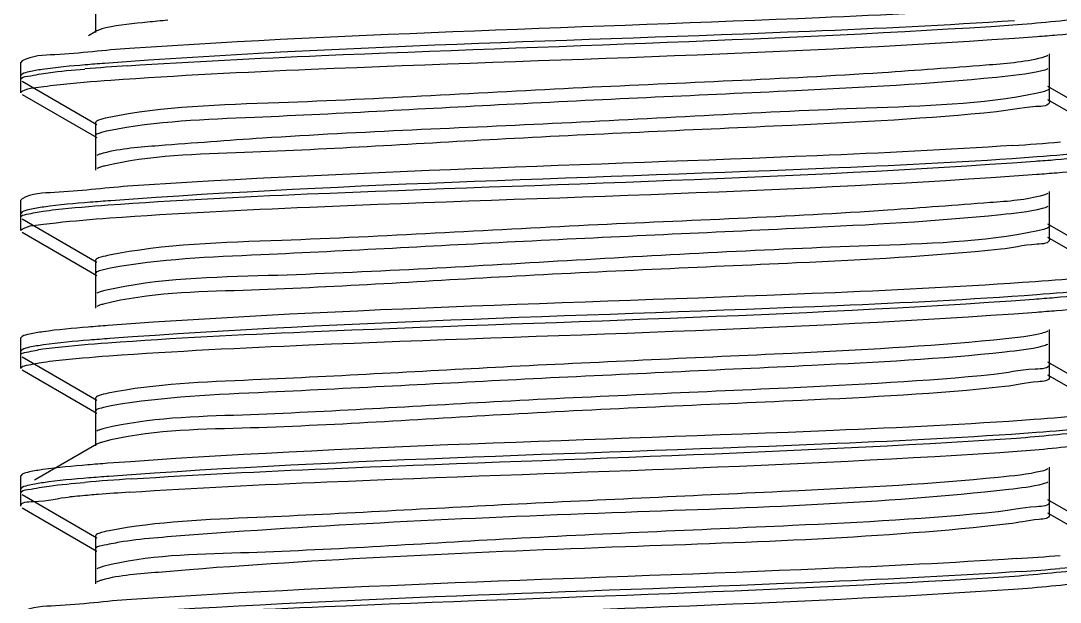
# Model space of a CAD drawing. Extents: x -427546 to -314919, y 698702 to 968782.
# Drawn here: x -414911.5 to -414799.3, y 912648.3 to 912711.1 of the extents above; entities that cross this region are included whole.
import ezdxf

# ---------------------------------------------------------------- set-up
doc = ezdxf.new("R2010")
doc.units = 0
doc.header["$LTSCALE"] = 1000
doc.header["$MEASUREMENT"] = 0
doc.layers.get('0').update_dxf_attribs({"linetype": 'CONTINUOUS'})

msp = doc.modelspace()

# ---------------------------------------------------------------- linework, layer by layer
at = {"linetype": 'CONTINUOUS'}
for p, q in [((-414903.41, 912713.55), (-414903.41, 912709.83)), ((-414903.25, 912710.02), (-414904.16, 912709.49)), ((-414800.46, 912703.81), (-414800.46, 912707.53)), ((-414911.32, 912706.76), (-414911.46, 912706.6)), ((-414911.46, 912704.74), (-414911.46, 912706.6)), ((-414911.46, 912704.74), (-414911.46, 912706.6)), ((-414800.46, 912702.39), (-414800.46, 912706.11)), ((-414911.32, 912705.34), (-414911.46, 912705.18)), ((-414911.46, 912703.32), (-414911.46, 912705.18)), ((-414911.46, 912703.32), (-414911.46, 912705.18)), ((-414911.32, 912704.58), (-414903.25, 912699.9)), ((-414792.54, 912699.32), (-414800.62, 912704)), ((-414911.32, 912703.15), (-414903.25, 912698.48)), ((-414801.28, 912703.39), (-414801.73, 912703.28)), ((-414792.54, 912697.9), (-414800.62, 912702.57)), ((-414903.41, 912700.09), (-414903.41, 912696.37)), ((-414903.41, 912698.67), (-414903.41, 912694.95)), ((-414800.46, 912688.93), (-414800.46, 912692.65)), ((-414911.32, 912691.88), (-414911.46, 912691.72)), ((-414911.46, 912689.86), (-414911.46, 912691.72)), ((-414911.46, 912689.86), (-414911.46, 912691.72)), ((-414800.46, 912687.5), (-414800.46, 912691.22)), ((-414911.32, 912690.46), (-414911.46, 912690.29)), ((-414911.46, 912688.43), (-414911.46, 912690.29)), ((-414911.46, 912688.43), (-414911.46, 912690.29)), ((-414911.32, 912689.69), (-414903.25, 912685.02)), ((-414792.54, 912684.44), (-414800.62, 912689.12)), ((-414911.32, 912688.27), (-414903.25, 912683.59)), ((-414801.11, 912688.55), (-414801.71, 912688.4)), ((-414792.54, 912683.02), (-414800.62, 912687.69)), ((-414903.41, 912685.21), (-414903.41, 912681.49)), ((-414903.41, 912683.78), (-414903.41, 912680.06)), ((-414800.46, 912674.04), (-414800.46, 912677.77)), ((-414911.32, 912677), (-414911.46, 912676.84)), ((-414911.46, 912674.98), (-414911.46, 912676.84)), ((-414911.46, 912674.98), (-414911.46, 912676.84)), ((-414911.32, 912675.57), (-414911.46, 912675.41)), ((-414911.46, 912673.55), (-414911.46, 912675.41)), ((-414911.46, 912673.55), (-414911.46, 912675.41)), ((-414800.46, 912672.62), (-414800.46, 912676.34)), ((-414911.32, 912674.81), (-414903.25, 912670.14)), ((-414911.32, 912673.39), (-414903.25, 912668.71)), ((-414792.54, 912669.56), (-414800.62, 912674.23)), ((-414792.54, 912668.13), (-414800.62, 912672.81)), ((-414903.41, 912670.32), (-414903.41, 912666.6)), ((-414903.41, 912668.9), (-414903.41, 912665.18)), ((-414903.25, 912665.37), (-414909.97, 912661.48)), ((-414911.32, 912662.12), (-414911.46, 912661.95)), ((-414911.46, 912660.09), (-414911.46, 912661.95)), ((-414911.46, 912660.09), (-414911.46, 912661.95)), ((-414800.46, 912659.16), (-414800.46, 912662.88)), ((-414800.46, 912657.74), (-414800.46, 912661.46)), ((-414911.32, 912660.69), (-414911.46, 912660.53)), ((-414911.46, 912658.67), (-414911.46, 912660.53)), ((-414911.46, 912658.67), (-414911.46, 912660.53)), ((-414911.32, 912659.93), (-414903.25, 912655.25)), ((-414792.54, 912654.67), (-414800.62, 912659.35)), ((-414911.32, 912658.5), (-414903.25, 912653.83)), ((-414792.54, 912653.25), (-414800.62, 912657.93)), ((-414903.41, 912655.44), (-414903.41, 912651.72)), ((-414903.41, 912654.02), (-414903.41, 912650.3))]:
    msp.add_line(p, q, dxfattribs=at)
for centre, radius, start, end in [((-414882.71, 912445.66), 261.15, 93.7807, 94.8008), ((-414821.77, 912966.01), 268.94, 273.7014, 274.7995), ((-414882.18, 912394.3), 267.88, 93.7128, 94.7991), ((-414891.53, 912506.84), 153.53, 94.6576, 95.467), ((-414886.36, 912444.7), 215.89, 94.4503, 94.6873), ((-414879.54, 912355.52), 305.33, 93.7928, 94.4265), ((-414821.26, 912914.92), 262.48, 273.7666, 274.8009), ((-414820.5, 912904), 252.95, 273.8647, 274.8037)]:
    msp.add_arc(centre, radius, start, end, dxfattribs=at)
for points, knots in [([(-414804.22, 912712.52), (-414811.23, 912712.06), (-414843.07, 912710.53), (-414874.94, 912709.77), (-414899.73, 912708.11)], [0, 0, 0, 0, 0.220524, 1, 1, 1, 1]), ([(-414804.41, 912710.65), (-414801.66, 912710.83), (-414797.81, 912711.37), (-414793.61, 912711.41), (-414792.54, 912712.02)], [0, 0, 0, 0, 0.691471, 1, 1, 1, 1]), ([(-414902.28, 912710.33), (-414902.48, 912710.28), (-414902.81, 912710.2), (-414903.13, 912710.08), (-414903.25, 912710.02)], [0, 0, 0, 0, 0.601667, 1, 1, 1, 1]), ([(-414804.21, 912711.1), (-414811.59, 912710.61), (-414844.33, 912709.04), (-414877.12, 912708.4), (-414902.43, 912706.5)], [0, 0, 0, 0, 0.225391, 1, 1, 1, 1]), ([(-414895.6, 912711.15), (-414896.33, 912711.09), (-414898.56, 912710.87), (-414900.8, 912710.65), (-414902.28, 912710.33)], [0, 0, 0, 0, 0.327573, 1, 1, 1, 1]), ([(-414899.93, 912706.24), (-414892.96, 912706.71), (-414861.12, 912708.24), (-414829.25, 912709.01), (-414804.41, 912710.65)], [0, 0, 0, 0, 0.219052, 1, 1, 1, 1]), ([(-414901.75, 912704.69), (-414894.54, 912705.21), (-414861.22, 912706.83), (-414827.85, 912707.49), (-414801.79, 912709.41)], [0, 0, 0, 0, 0.216493, 1, 1, 1, 1]), ([(-414801.79, 912709.41), (-414801.07, 912709.46), (-414798.73, 912709.65), (-414796.4, 912709.86), (-414794.79, 912710.08)], [0, 0, 0, 0, 0.307538, 1, 1, 1, 1]), ([(-414899.73, 912708.11), (-414902.41, 912707.94), (-414906.18, 912707.41), (-414910.28, 912707.36), (-414911.32, 912706.76)], [0, 0, 0, 0, 0.691073, 1, 1, 1, 1]), ([(-414801.28, 912707.11), (-414803.24, 912706.6), (-414809.04, 912706.17), (-414825.5, 912704.91), (-414851.01, 912704), (-414878.81, 912702.25), (-414896.07, 912701.88), (-414902.13, 912700.62)], [0, 0, 0, 0, 0.060117, 0.171248, 0.491182, 0.816115, 1, 1, 1, 1]), ([(-414800.62, 912707.34), (-414800.7, 912707.29), (-414800.92, 912707.21), (-414801.15, 912707.14), (-414801.28, 912707.11)], [0, 0, 0, 0, 0.414924, 1, 1, 1, 1]), ([(-414909.16, 912705.84), (-414909.63, 912705.77), (-414910.36, 912705.64), (-414911.09, 912705.47), (-414911.32, 912705.34)], [0, 0, 0, 0, 0.641483, 1, 1, 1, 1]), ([(-414902.43, 912706.5), (-414903.12, 912706.45), (-414905.37, 912706.27), (-414907.62, 912706.06), (-414909.16, 912705.84)], [0, 0, 0, 0, 0.307039, 1, 1, 1, 1]), ([(-414800.62, 912705.92), (-414800.82, 912705.8), (-414802.66, 912705.3), (-414804.53, 912705.15), (-414806.17, 912704.98)], [0, 0, 0, 0, 0.123412, 1, 1, 1, 1]), ([(-414911.46, 912704.74), (-414911.46, 912705.02), (-414909.99, 912705.19), (-414909.24, 912705.4), (-414908.5, 912705.49)], [0, 0, 0, 0, 0.271021, 1, 1, 1, 1]), ([(-414908.97, 912704), (-414908.51, 912704.07), (-414906.11, 912704.36), (-414903.7, 912704.55), (-414901.75, 912704.69)], [0, 0, 0, 0, 0.191582, 1, 1, 1, 1]), ([(-414806.17, 912704.98), (-414813.38, 912704.26), (-414830.71, 912703.37), (-414857.42, 912702.21), (-414882.1, 912700.75), (-414896.82, 912700.25), (-414902.01, 912699.22)], [0, 0, 0, 0, 0.226181, 0.54212, 0.834898, 1, 1, 1, 1]), ([(-414911.46, 912703.32), (-414911.46, 912703.39), (-414910.57, 912703.95), (-414909.76, 912703.89), (-414908.97, 912704)], [0, 0, 0, 0, 0.088752, 1, 1, 1, 1]), ([(-414800.46, 912703.81), (-414800.46, 912703.71), (-414800.8, 912703.51), (-414801.07, 912703.44), (-414801.28, 912703.39)], [0, 0, 0, 0, 0.311826, 1, 1, 1, 1]), ([(-414801.73, 912703.28), (-414807.8, 912702.02), (-414825.07, 912701.65), (-414852.87, 912699.9), (-414878.38, 912698.99), (-414894.84, 912697.73), (-414900.63, 912697.3), (-414902.59, 912696.79)], [0, 0, 0, 0, 0.183944, 0.508945, 0.828873, 0.939958, 1, 1, 1, 1]), ([(-414800.46, 912702.39), (-414800.45, 912701.87), (-414803.4, 912701.84), (-414804.75, 912701.4), (-414806.17, 912701.26)], [0, 0, 0, 0, 0.265449, 1, 1, 1, 1]), ([(-414806.17, 912701.26), (-414813.52, 912700.52), (-414831.19, 912699.62), (-414858.27, 912698.5), (-414882.91, 912696.89), (-414897.51, 912696.58), (-414902.43, 912695.41)], [0, 0, 0, 0, 0.229743, 0.549934, 0.842575, 1, 1, 1, 1]), ([(-414902.13, 912700.62), (-414902.46, 912700.55), (-414902.84, 912700.46), (-414903.41, 912700.23), (-414903.41, 912700.09)], [0, 0, 0, 0, 0.705326, 1, 1, 1, 1]), ([(-414902.01, 912699.22), (-414902.36, 912699.15), (-414902.77, 912699.05), (-414903.41, 912698.81), (-414903.41, 912698.67)], [0, 0, 0, 0, 0.707822, 1, 1, 1, 1]), ([(-414902.59, 912696.79), (-414902.72, 912696.76), (-414902.94, 912696.69), (-414903.16, 912696.61), (-414903.24, 912696.56)], [0, 0, 0, 0, 0.584722, 1, 1, 1, 1]), ([(-414804.41, 912697.63), (-414811.45, 912697.16), (-414843.29, 912695.64), (-414875.17, 912694.88), (-414899.93, 912693.22)], [0, 0, 0, 0, 0.221533, 1, 1, 1, 1]), ([(-414794.79, 912697.06), (-414795.24, 912697), (-414797.56, 912696.71), (-414799.9, 912696.53), (-414801.79, 912696.39)], [0, 0, 0, 0, 0.191295, 1, 1, 1, 1]), ([(-414902.04, 912691.21), (-414894.88, 912691.74), (-414861.54, 912693.36), (-414828.14, 912694.03), (-414802, 912695.94)], [0, 0, 0, 0, 0.214855, 1, 1, 1, 1]), ([(-414801.79, 912696.39), (-414808.92, 912695.86), (-414842.24, 912694.23), (-414875.61, 912693.57), (-414901.75, 912691.67)], [0, 0, 0, 0, 0.214464, 1, 1, 1, 1]), ([(-414802, 912695.94), (-414801.27, 912695.99), (-414798.88, 912696.17), (-414796.5, 912696.39), (-414794.86, 912696.62)], [0, 0, 0, 0, 0.307301, 1, 1, 1, 1]), ([(-414902.43, 912695.41), (-414902.6, 912695.37), (-414902.87, 912695.29), (-414903.14, 912695.19), (-414903.24, 912695.13)], [0, 0, 0, 0, 0.593584, 1, 1, 1, 1]), ([(-414901.87, 912689.8), (-414894.68, 912690.32), (-414861.33, 912691.95), (-414827.93, 912692.6), (-414801.83, 912694.52)], [0, 0, 0, 0, 0.215894, 1, 1, 1, 1]), ([(-414801.83, 912694.52), (-414801.1, 912694.58), (-414798.76, 912694.76), (-414796.42, 912694.97), (-414794.8, 912695.2)], [0, 0, 0, 0, 0.30752, 1, 1, 1, 1]), ([(-414899.93, 912693.22), (-414902.57, 912693.04), (-414906.26, 912692.53), (-414910.3, 912692.47), (-414911.32, 912691.88)], [0, 0, 0, 0, 0.690761, 1, 1, 1, 1]), ([(-414801.11, 912692.27), (-414802.96, 912691.73), (-414808.63, 912691.34), (-414824.93, 912690.03), (-414850.5, 912689.15), (-414878.49, 912687.39), (-414895.94, 912687), (-414902.1, 912685.74)], [0, 0, 0, 0, 0.057292, 0.16665, 0.48628, 0.813694, 1, 1, 1, 1]), ([(-414800.62, 912692.46), (-414800.68, 912692.42), (-414800.84, 912692.35), (-414801.01, 912692.3), (-414801.11, 912692.27)], [0, 0, 0, 0, 0.427528, 1, 1, 1, 1]), ([(-414909.06, 912690.53), (-414908.62, 912690.6), (-414906.28, 912690.88), (-414903.93, 912691.07), (-414902.04, 912691.21)], [0, 0, 0, 0, 0.191288, 1, 1, 1, 1]), ([(-414901.75, 912691.67), (-414902.49, 912691.61), (-414904.9, 912691.43), (-414907.31, 912691.21), (-414908.97, 912690.98)], [0, 0, 0, 0, 0.307194, 1, 1, 1, 1]), ([(-414911.46, 912689.86), (-414911.46, 912690.09), (-414910.29, 912690.29), (-414909.67, 912690.45), (-414909.06, 912690.53)], [0, 0, 0, 0, 0.274581, 1, 1, 1, 1]), ([(-414908.97, 912690.98), (-414909.49, 912690.91), (-414910.27, 912690.77), (-414911.07, 912690.6), (-414911.32, 912690.46)], [0, 0, 0, 0, 0.64438, 1, 1, 1, 1]), ([(-414805.71, 912690.14), (-414812.78, 912689.41), (-414829.96, 912688.53), (-414856.59, 912687.36), (-414881.5, 912685.93), (-414896.46, 912685.37), (-414901.8, 912684.38)], [0, 0, 0, 0, 0.221386, 0.535783, 0.830497, 1, 1, 1, 1]), ([(-414800.62, 912691.04), (-414800.81, 912690.93), (-414802.49, 912690.45), (-414804.21, 912690.3), (-414805.71, 912690.14)], [0, 0, 0, 0, 0.125618, 1, 1, 1, 1]), ([(-414911.46, 912688.43), (-414911.46, 912688.51), (-414910.59, 912689.06), (-414909.78, 912689.01), (-414909.01, 912689.12)], [0, 0, 0, 0, 0.089007, 1, 1, 1, 1]), ([(-414909.01, 912689.12), (-414908.55, 912689.18), (-414906.18, 912689.47), (-414903.8, 912689.66), (-414901.87, 912689.8)], [0, 0, 0, 0, 0.191547, 1, 1, 1, 1]), ([(-414800.46, 912688.93), (-414800.46, 912688.85), (-414800.71, 912688.66), (-414800.94, 912688.6), (-414801.11, 912688.55)], [0, 0, 0, 0, 0.322524, 1, 1, 1, 1]), ([(-414801.71, 912688.4), (-414807.69, 912687.15), (-414824.77, 912686.75), (-414852.42, 912685.21), (-414879.82, 912683.55), (-414896.64, 912683.3), (-414902.39, 912681.96)], [0, 0, 0, 0, 0.181847, 0.504414, 0.824494, 1, 1, 1, 1]), ([(-414800.46, 912687.5), (-414800.45, 912687.02), (-414803.15, 912686.95), (-414804.4, 912686.56), (-414805.71, 912686.42)], [0, 0, 0, 0, 0.266197, 1, 1, 1, 1]), ([(-414902.1, 912685.74), (-414902.43, 912685.68), (-414902.82, 912685.59), (-414903.41, 912685.35), (-414903.41, 912685.21)], [0, 0, 0, 0, 0.706097, 1, 1, 1, 1]), ([(-414805.71, 912686.42), (-414813.03, 912685.66), (-414830.78, 912684.76), (-414858.09, 912683.64), (-414882.92, 912681.95), (-414897.66, 912681.74), (-414902.55, 912680.49)], [0, 0, 0, 0, 0.227539, 0.549411, 0.843947, 1, 1, 1, 1]), ([(-414901.8, 912684.38), (-414902.21, 912684.3), (-414902.67, 912684.19), (-414903.41, 912683.95), (-414903.41, 912683.78)], [0, 0, 0, 0, 0.71182, 1, 1, 1, 1]), ([(-414794.86, 912683.59), (-414795.31, 912683.53), (-414797.69, 912683.24), (-414800.07, 912683.05), (-414802, 912682.91)], [0, 0, 0, 0, 0.191493, 1, 1, 1, 1]), ([(-414802, 912682.91), (-414809.19, 912682.39), (-414842.54, 912680.76), (-414875.93, 912680.11), (-414902.04, 912678.19)], [0, 0, 0, 0, 0.215925, 1, 1, 1, 1]), ([(-414794.8, 912682.18), (-414795.25, 912682.11), (-414797.58, 912681.83), (-414799.93, 912681.64), (-414801.83, 912681.5)], [0, 0, 0, 0, 0.191309, 1, 1, 1, 1]), ([(-414902.39, 912681.96), (-414902.57, 912681.92), (-414902.86, 912681.84), (-414903.14, 912681.74), (-414903.24, 912681.67)], [0, 0, 0, 0, 0.595809, 1, 1, 1, 1]), ([(-414902.08, 912676.32), (-414894.94, 912676.85), (-414861.63, 912678.48), (-414828.26, 912679.15), (-414802.13, 912681.04)], [0, 0, 0, 0, 0.214447, 1, 1, 1, 1]), ([(-414801.83, 912681.5), (-414808.98, 912680.97), (-414842.33, 912679.35), (-414875.73, 912678.69), (-414901.87, 912676.77)], [0, 0, 0, 0, 0.214866, 1, 1, 1, 1]), ([(-414802.13, 912681.04), (-414801.38, 912681.1), (-414798.97, 912681.28), (-414796.55, 912681.5), (-414794.89, 912681.73)], [0, 0, 0, 0, 0.307277, 1, 1, 1, 1]), ([(-414902.55, 912680.49), (-414902.69, 912680.46), (-414902.93, 912680.39), (-414903.16, 912680.3), (-414903.24, 912680.25)], [0, 0, 0, 0, 0.586461, 1, 1, 1, 1]), ([(-414801.86, 912679.64), (-414801.13, 912679.69), (-414798.78, 912679.88), (-414796.43, 912680.09), (-414794.81, 912680.32)], [0, 0, 0, 0, 0.307507, 1, 1, 1, 1]), ([(-414901.95, 912674.91), (-414894.77, 912675.43), (-414861.41, 912677.06), (-414827.99, 912677.72), (-414801.86, 912679.64)], [0, 0, 0, 0, 0.215499, 1, 1, 1, 1]), ([(-414902.04, 912678.19), (-414902.76, 912678.13), (-414905.1, 912677.95), (-414907.45, 912677.74), (-414909.06, 912677.51)], [0, 0, 0, 0, 0.307539, 1, 1, 1, 1]), ([(-414909.06, 912677.51), (-414909.55, 912677.44), (-414910.31, 912677.31), (-414911.08, 912677.14), (-414911.32, 912677)], [0, 0, 0, 0, 0.642908, 1, 1, 1, 1]), ([(-414901.87, 912676.77), (-414902.6, 912676.72), (-414904.98, 912676.54), (-414907.37, 912676.32), (-414909.01, 912676.09)], [0, 0, 0, 0, 0.30725, 1, 1, 1, 1]), ([(-414806.44, 912676.61), (-414813.69, 912675.9), (-414831.06, 912675.01), (-414857.74, 912673.86), (-414882.29, 912672.4), (-414896.91, 912671.9), (-414902.04, 912670.87)], [0, 0, 0, 0, 0.228282, 0.544405, 0.836128, 1, 1, 1, 1]), ([(-414800.62, 912677.58), (-414800.83, 912677.46), (-414802.76, 912676.94), (-414804.72, 912676.78), (-414806.44, 912676.61)], [0, 0, 0, 0, 0.122258, 1, 1, 1, 1]), ([(-414911.46, 912674.98), (-414911.46, 912675.2), (-414910.29, 912675.4), (-414909.67, 912675.56), (-414909.07, 912675.65)], [0, 0, 0, 0, 0.274666, 1, 1, 1, 1]), ([(-414909.01, 912676.09), (-414909.51, 912676.02), (-414910.29, 912675.89), (-414911.08, 912675.71), (-414911.32, 912675.57)], [0, 0, 0, 0, 0.64385, 1, 1, 1, 1]), ([(-414909.07, 912675.65), (-414908.63, 912675.71), (-414906.3, 912676), (-414903.97, 912676.18), (-414902.08, 912676.32)], [0, 0, 0, 0, 0.191269, 1, 1, 1, 1]), ([(-414800.62, 912676.15), (-414800.79, 912676.05), (-414802.33, 912675.6), (-414803.9, 912675.46), (-414805.26, 912675.31)], [0, 0, 0, 0, 0.127999, 1, 1, 1, 1]), ([(-414909.03, 912674.23), (-414908.58, 912674.29), (-414906.23, 912674.58), (-414903.86, 912674.77), (-414901.95, 912674.91)], [0, 0, 0, 0, 0.191427, 1, 1, 1, 1]), ([(-414805.26, 912675.31), (-414812.18, 912674.56), (-414829.17, 912673.69), (-414855.68, 912672.5), (-414880.81, 912671.11), (-414896.01, 912670.49), (-414901.54, 912669.54)], [0, 0, 0, 0, 0.21628, 0.528744, 0.825398, 1, 1, 1, 1]), ([(-414911.46, 912673.55), (-414911.46, 912673.78), (-414910.27, 912673.98), (-414909.64, 912674.14), (-414909.03, 912674.23)], [0, 0, 0, 0, 0.274358, 1, 1, 1, 1]), ([(-414800.46, 912674.04), (-414800.46, 912673.5), (-414803.55, 912673.5), (-414804.95, 912673.04), (-414806.44, 912672.89)], [0, 0, 0, 0, 0.265093, 1, 1, 1, 1]), ([(-414806.44, 912672.89), (-414813.85, 912672.16), (-414831.55, 912671.25), (-414858.63, 912670.15), (-414883.13, 912668.52), (-414897.62, 912668.24), (-414902.48, 912667.06)], [0, 0, 0, 0, 0.23203, 0.552577, 0.844133, 1, 1, 1, 1]), ([(-414800.46, 912672.62), (-414800.45, 912672.18), (-414802.91, 912672.07), (-414804.06, 912671.72), (-414805.26, 912671.59)], [0, 0, 0, 0, 0.267101, 1, 1, 1, 1]), ([(-414805.26, 912671.59), (-414812.54, 912670.79), (-414830.37, 912669.9), (-414857.86, 912668.79), (-414882.89, 912667.02), (-414897.78, 912666.9), (-414902.65, 912665.59)], [0, 0, 0, 0, 0.225089, 0.548455, 0.844944, 1, 1, 1, 1]), ([(-414902.04, 912670.87), (-414902.39, 912670.8), (-414902.79, 912670.71), (-414903.41, 912670.47), (-414903.41, 912670.32)], [0, 0, 0, 0, 0.707145, 1, 1, 1, 1]), ([(-414901.54, 912669.54), (-414902.01, 912669.46), (-414902.53, 912669.34), (-414903.41, 912669.09), (-414903.41, 912668.9)], [0, 0, 0, 0, 0.715974, 1, 1, 1, 1]), ([(-414794.89, 912668.71), (-414795.35, 912668.64), (-414797.75, 912668.35), (-414800.17, 912668.16), (-414802.13, 912668.02)], [0, 0, 0, 0, 0.191494, 1, 1, 1, 1]), ([(-414802.13, 912668.02), (-414809.33, 912667.5), (-414842.65, 912665.88), (-414876.02, 912665.22), (-414902.08, 912663.3)], [0, 0, 0, 0, 0.216529, 1, 1, 1, 1]), ([(-414902.48, 912667.06), (-414902.63, 912667.02), (-414902.89, 912666.95), (-414903.15, 912666.85), (-414903.24, 912666.79)], [0, 0, 0, 0, 0.591238, 1, 1, 1, 1]), ([(-414801.86, 912666.62), (-414809.02, 912666.09), (-414842.39, 912664.46), (-414875.81, 912663.8), (-414901.95, 912661.89)], [0, 0, 0, 0, 0.215146, 1, 1, 1, 1]), ([(-414804.02, 912666.03), (-414801.36, 912666.21), (-414797.64, 912666.72), (-414793.58, 912666.78), (-414792.54, 912667.37)], [0, 0, 0, 0, 0.690877, 1, 1, 1, 1]), ([(-414794.81, 912667.29), (-414795.26, 912667.23), (-414797.6, 912666.94), (-414799.95, 912666.76), (-414801.86, 912666.62)], [0, 0, 0, 0, 0.191315, 1, 1, 1, 1]), ([(-414902.65, 912665.59), (-414902.77, 912665.55), (-414902.97, 912665.49), (-414903.17, 912665.41), (-414903.24, 912665.37)], [0, 0, 0, 0, 0.579977, 1, 1, 1, 1]), ([(-414899.53, 912661.62), (-414892.49, 912662.08), (-414860.66, 912663.61), (-414828.78, 912664.37), (-414804.02, 912666.03)], [0, 0, 0, 0, 0.22115, 1, 1, 1, 1]), ([(-414803.45, 912664.64), (-414800.93, 912664.82), (-414797.39, 912665.31), (-414793.53, 912665.38), (-414792.54, 912665.95)], [0, 0, 0, 0, 0.689986, 1, 1, 1, 1]), ([(-414899.74, 912660.18), (-414892.64, 912660.65), (-414860.55, 912662.19), (-414828.41, 912662.93), (-414803.45, 912664.64)], [0, 0, 0, 0, 0.221314, 1, 1, 1, 1]), ([(-414902.08, 912663.3), (-414902.8, 912663.25), (-414905.13, 912663.06), (-414907.47, 912662.85), (-414909.07, 912662.63)], [0, 0, 0, 0, 0.307563, 1, 1, 1, 1]), ([(-414909.07, 912662.63), (-414909.56, 912662.56), (-414910.31, 912662.42), (-414911.08, 912662.25), (-414911.32, 912662.12)], [0, 0, 0, 0, 0.642723, 1, 1, 1, 1]), ([(-414800.62, 912662.69), (-414800.81, 912662.58), (-414802.59, 912662.09), (-414804.39, 912661.94), (-414805.97, 912661.78)], [0, 0, 0, 0, 0.124368, 1, 1, 1, 1]), ([(-414911.46, 912660.09), (-414911.46, 912660.38), (-414909.94, 912660.55), (-414909.18, 912660.76), (-414908.41, 912660.85)], [0, 0, 0, 0, 0.270586, 1, 1, 1, 1]), ([(-414909.03, 912661.21), (-414909.53, 912661.14), (-414910.3, 912661), (-414911.08, 912660.83), (-414911.32, 912660.69)], [0, 0, 0, 0, 0.643403, 1, 1, 1, 1]), ([(-414901.95, 912661.89), (-414902.68, 912661.83), (-414905.04, 912661.65), (-414907.41, 912661.44), (-414909.03, 912661.21)], [0, 0, 0, 0, 0.307384, 1, 1, 1, 1]), ([(-414805.97, 912661.78), (-414813.12, 912661.05), (-414830.4, 912660.16), (-414857.1, 912659), (-414881.88, 912657.55), (-414896.7, 912657.03), (-414901.94, 912656.01)], [0, 0, 0, 0, 0.224238, 0.539714, 0.833345, 1, 1, 1, 1]), ([(-414800.62, 912661.27), (-414800.78, 912661.18), (-414802.17, 912660.75), (-414803.6, 912660.62), (-414804.84, 912660.47)], [0, 0, 0, 0, 0.130558, 1, 1, 1, 1]), ([(-414804.84, 912660.47), (-414818.56, 912658.91), (-414848.12, 912658.04), (-414877.61, 912656.74), (-414893.27, 912655.53)], [0, 0, 0, 0, 0.467917, 1, 1, 1, 1]), ([(-414911.46, 912658.67), (-414911.46, 912659.15), (-414908.72, 912659.14), (-414907.48, 912659.55), (-414906.16, 912659.68)], [0, 0, 0, 0, 0.263956, 1, 1, 1, 1]), ([(-414800.46, 912659.16), (-414800.45, 912658.66), (-414803.29, 912658.61), (-414804.59, 912658.2), (-414805.97, 912658.06)], [0, 0, 0, 0, 0.265763, 1, 1, 1, 1]), ([(-414805.97, 912658.06), (-414813.35, 912657.3), (-414831.16, 912656.39), (-414858.47, 912655.29), (-414883.16, 912653.58), (-414897.78, 912653.4), (-414902.6, 912652.14)], [0, 0, 0, 0, 0.229965, 0.552316, 0.845738, 1, 1, 1, 1]), ([(-414800.46, 912657.74), (-414800.45, 912657.33), (-414802.68, 912657.19), (-414803.74, 912656.88), (-414804.84, 912656.75)], [0, 0, 0, 0, 0.268181, 1, 1, 1, 1]), ([(-414804.84, 912656.75), (-414818.56, 912655.19), (-414848.12, 912654.32), (-414877.61, 912653.02), (-414893.27, 912651.81)], [0, 0, 0, 0, 0.467917, 1, 1, 1, 1]), ([(-414901.94, 912656.01), (-414902.31, 912655.94), (-414902.74, 912655.84), (-414903.41, 912655.6), (-414903.41, 912655.44)], [0, 0, 0, 0, 0.709136, 1, 1, 1, 1]), ([(-414893.27, 912655.53), (-414895.79, 912655.33), (-414899.29, 912655.12), (-414902.15, 912654.51), (-414903.41, 912654.27), (-414903.41, 912654.02)], [0, 0, 0, 0, 0.734363, 0.926776, 1, 1, 1, 1]), ([(-414804.02, 912653.01), (-414810.99, 912652.54), (-414842.83, 912651.01), (-414874.7, 912650.24), (-414899.53, 912648.6)], [0, 0, 0, 0, 0.219461, 1, 1, 1, 1]), ([(-414902.6, 912652.14), (-414902.73, 912652.11), (-414902.95, 912652.04), (-414903.16, 912651.96), (-414903.24, 912651.91)], [0, 0, 0, 0, 0.58329, 1, 1, 1, 1]), ([(-414804.21, 912651.13), (-414801.51, 912651.31), (-414797.72, 912651.84), (-414793.59, 912651.88), (-414792.54, 912652.49)], [0, 0, 0, 0, 0.691179, 1, 1, 1, 1]), ([(-414893.27, 912651.81), (-414894.38, 912651.72), (-414897.54, 912651.42), (-414900.75, 912651.24), (-414902.73, 912650.68)], [0, 0, 0, 0, 0.35135, 1, 1, 1, 1]), ([(-414803.45, 912651.62), (-414810.43, 912651.14), (-414842.53, 912649.59), (-414874.66, 912648.83), (-414899.74, 912647.16)], [0, 0, 0, 0, 0.217709, 1, 1, 1, 1]), ([(-414899.72, 912646.72), (-414892.72, 912647.19), (-414860.89, 912648.72), (-414829.01, 912649.48), (-414804.21, 912651.13)], [0, 0, 0, 0, 0.220122, 1, 1, 1, 1]), ([(-414804.34, 912649.7), (-414801.6, 912649.88), (-414797.78, 912650.41), (-414793.6, 912650.45), (-414792.54, 912651.06)], [0, 0, 0, 0, 0.691368, 1, 1, 1, 1]), ([(-414902.73, 912650.68), (-414902.83, 912650.65), (-414903.01, 912650.6), (-414903.18, 912650.52), (-414903.25, 912650.48)], [0, 0, 0, 0, 0.574371, 1, 1, 1, 1]), ([(-414899.86, 912645.29), (-414892.88, 912645.76), (-414861.04, 912647.29), (-414829.16, 912648.06), (-414804.34, 912649.7)], [0, 0, 0, 0, 0.219436, 1, 1, 1, 1]), ([(-414899.53, 912648.6), (-414902.26, 912648.41), (-414906.09, 912647.88), (-414910.26, 912647.84), (-414911.32, 912647.23)], [0, 0, 0, 0, 0.691379, 1, 1, 1, 1])]:
    msp.add_open_spline(points, degree=3, knots=knots, dxfattribs=at)
for points in [[(-414908.5, 912705.49), (-414907.19, 912705.66), (-414905.88, 912705.78), (-414904.57, 912705.89)], [(-414908.41, 912660.85), (-414907.14, 912661.01), (-414905.87, 912661.13), (-414904.59, 912661.24)], [(-414795.23, 912652.35), (-414796.59, 912652.18), (-414797.95, 912652.05), (-414799.32, 912651.93)]]:
    msp.add_open_spline(points, degree=3, dxfattribs=at)

doc.saveas('drawing.dxf')
